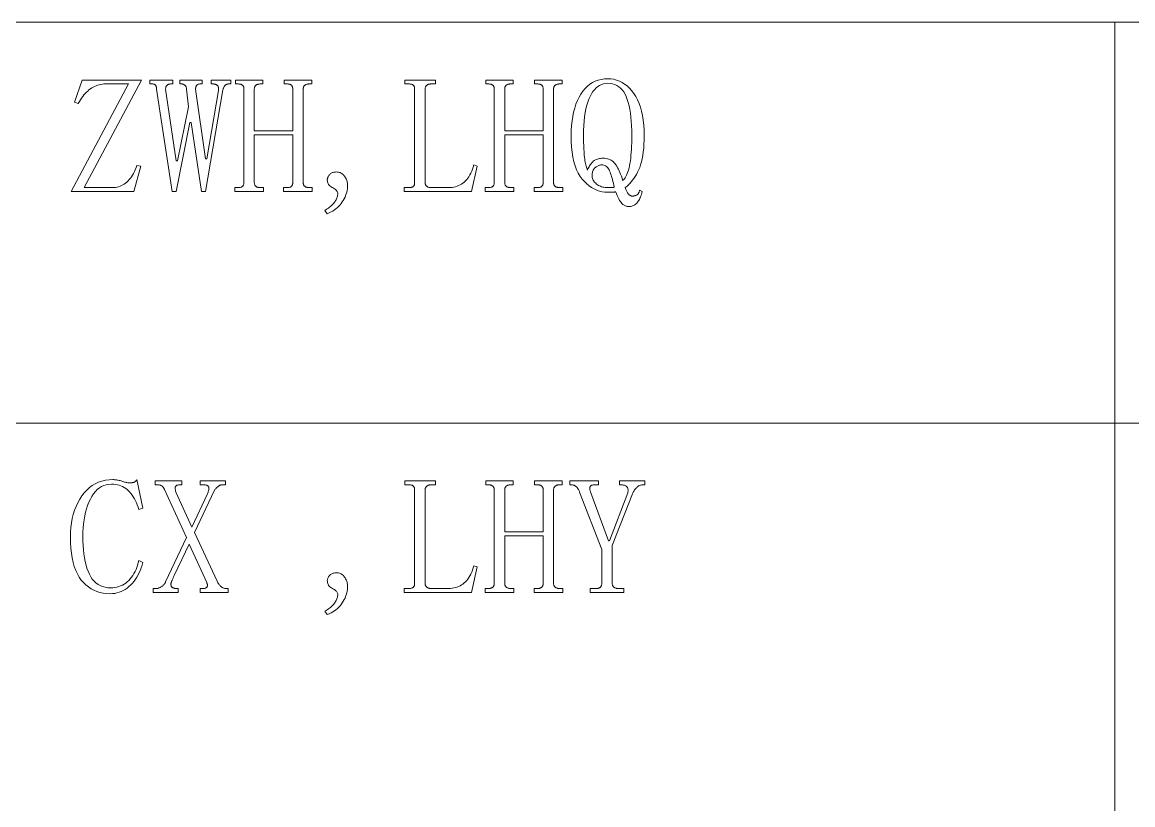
# Model space of a CAD drawing. Extents: x 1 to 297, y 1 to 210.
# Drawn here: x 145.78 to 165.25, y 15.18 to 28.9 of the extents above; entities that cross this region are included whole.
import ezdxf

# ---------------------------------------------------------------- set-up
doc = ezdxf.new("R2010")
doc.units = 0

msp = doc.modelspace()

# ---------------------------------------------------------------- linework, layer by layer
at = {"color": 7, "lineweight": 13}
for p, q in [((1.319, 28.902), (196.771, 28.902)), ((164.935, 28.902), (164.935, 2.481)), ((35.177, 21.874), (196.771, 21.874))]:
    msp.add_line(p, q, dxfattribs=at)
for points in [[(147.359, 26.002), (147.388, 26.003), (147.416, 26.006), (147.444, 26.011), (147.471, 26.018), (147.497, 26.027), (147.522, 26.037), (147.547, 26.05), (147.571, 26.064), (147.594, 26.081), (147.616, 26.099), (147.637, 26.12), (147.658, 26.142), (147.677, 26.166), (147.696, 26.193), (147.714, 26.221), (147.732, 26.251), (147.748, 26.283), (147.764, 26.317), (147.779, 26.353), (147.793, 26.391), (147.861, 26.379), (147.736, 25.934), (146.639, 25.934), (147.644, 27.819), (147.244, 27.819), (147.215, 27.819), (147.186, 27.816), (147.158, 27.812), (147.13, 27.806), (147.103, 27.798), (147.076, 27.789), (147.05, 27.777), (147.025, 27.765), (147, 27.75), (146.976, 27.734), (146.952, 27.716), (146.929, 27.696), (146.906, 27.675), (146.884, 27.651), (146.863, 27.627), (146.842, 27.6), (146.822, 27.572), (146.802, 27.542), (146.783, 27.51), (146.764, 27.477), (146.696, 27.499), (146.833, 27.888), (147.873, 27.888), (146.867, 26.002)], [(149.439, 27.888), (149.439, 27.819), (149.393, 27.819), (149.388, 27.819), (149.384, 27.818), (149.379, 27.817), (149.374, 27.816), (149.369, 27.814), (149.363, 27.811), (149.358, 27.808), (149.353, 27.805), (149.347, 27.801), (149.341, 27.797), (149.336, 27.792), (149.331, 27.786), (149.326, 27.78), (149.321, 27.773), (149.317, 27.765), (149.313, 27.757), (149.31, 27.748), (149.307, 27.738), (149.304, 27.728), (149.301, 27.717), (148.993, 25.934), (148.924, 25.934), (148.741, 27.145), (148.719, 27.145), (148.479, 25.934), (148.41, 25.934), (148.136, 27.728), (148.136, 27.737), (148.135, 27.745), (148.134, 27.753), (148.133, 27.761), (148.131, 27.768), (148.13, 27.775), (148.127, 27.781), (148.125, 27.786), (148.122, 27.792), (148.119, 27.797), (148.115, 27.801), (148.111, 27.805), (148.107, 27.808), (148.102, 27.811), (148.097, 27.814), (148.092, 27.816), (148.086, 27.817), (148.08, 27.818), (148.074, 27.819), (148.067, 27.819), (148.021, 27.819), (148.021, 27.888), (148.421, 27.888), (148.421, 27.819), (148.387, 27.819), (148.378, 27.819), (148.37, 27.818), (148.362, 27.817), (148.354, 27.816), (148.347, 27.814), (148.341, 27.811), (148.334, 27.808), (148.329, 27.805), (148.323, 27.801), (148.319, 27.797), (148.314, 27.792), (148.31, 27.786), (148.307, 27.781), (148.304, 27.775), (148.301, 27.768), (148.299, 27.761), (148.298, 27.753), (148.297, 27.745), (148.296, 27.737), (148.296, 27.728), (148.479, 26.471), (148.501, 26.471), (148.696, 27.419), (148.661, 27.728), (148.661, 27.737), (148.66, 27.745), (148.659, 27.753), (148.657, 27.761), (148.654, 27.768), (148.651, 27.775), (148.647, 27.781), (148.643, 27.786), (148.638, 27.792), (148.633, 27.797), (148.627, 27.801), (148.622, 27.805), (148.616, 27.808), (148.611, 27.811), (148.606, 27.814), (148.601, 27.816), (148.596, 27.817), (148.591, 27.818), (148.586, 27.819), (148.581, 27.819), (148.547, 27.819), (148.547, 27.888), (148.936, 27.888), (148.936, 27.819), (148.901, 27.819), (148.893, 27.819), (148.884, 27.818), (148.877, 27.817), (148.869, 27.816), (148.863, 27.814), (148.857, 27.811), (148.851, 27.808), (148.847, 27.805), (148.842, 27.801), (148.839, 27.797), (148.835, 27.792), (148.832, 27.786), (148.83, 27.781), (148.828, 27.775), (148.826, 27.768), (148.824, 27.761), (148.823, 27.753), (148.822, 27.745), (148.822, 27.737), (148.821, 27.728), (148.993, 26.505), (149.016, 26.505), (149.221, 27.705), (149.223, 27.716), (149.224, 27.727), (149.225, 27.737), (149.224, 27.746), (149.223, 27.755), (149.221, 27.763), (149.218, 27.771), (149.214, 27.778), (149.21, 27.785), (149.204, 27.791), (149.198, 27.796), (149.192, 27.801), (149.186, 27.805), (149.179, 27.809), (149.171, 27.812), (149.164, 27.815), (149.156, 27.817), (149.148, 27.818), (149.139, 27.819), (149.13, 27.819), (149.096, 27.819), (149.096, 27.888)], [(150.707, 26.094), (150.707, 26.085), (150.708, 26.076), (150.71, 26.068), (150.712, 26.061), (150.714, 26.054), (150.717, 26.047), (150.721, 26.041), (150.725, 26.035), (150.73, 26.03), (150.736, 26.025), (150.742, 26.021), (150.748, 26.017), (150.754, 26.013), (150.761, 26.01), (150.769, 26.008), (150.776, 26.006), (150.784, 26.004), (150.792, 26.003), (150.801, 26.002), (150.81, 26.002), (150.867, 26.002), (150.867, 25.934), (150.364, 25.934), (150.364, 26.002), (150.421, 26.002), (150.433, 26.002), (150.443, 26.003), (150.453, 26.004), (150.462, 26.006), (150.47, 26.008), (150.478, 26.01), (150.485, 26.013), (150.491, 26.017), (150.497, 26.021), (150.501, 26.025), (150.506, 26.03), (150.51, 26.035), (150.513, 26.041), (150.516, 26.047), (150.519, 26.054), (150.521, 26.061), (150.522, 26.068), (150.523, 26.076), (150.524, 26.085), (150.524, 26.094), (150.524, 26.928), (149.85, 26.928), (149.85, 26.094), (149.85, 26.085), (149.851, 26.076), (149.853, 26.068), (149.855, 26.061), (149.857, 26.054), (149.86, 26.047), (149.864, 26.041), (149.868, 26.035), (149.873, 26.03), (149.879, 26.025), (149.884, 26.021), (149.891, 26.017), (149.897, 26.013), (149.904, 26.01), (149.911, 26.008), (149.919, 26.006), (149.927, 26.004), (149.935, 26.003), (149.944, 26.002), (149.953, 26.002), (150.01, 26.002), (150.01, 25.934), (149.507, 25.934), (149.507, 26.002), (149.564, 26.002), (149.575, 26.002), (149.586, 26.003), (149.596, 26.004), (149.605, 26.006), (149.613, 26.008), (149.621, 26.01), (149.628, 26.013), (149.634, 26.017), (149.639, 26.021), (149.644, 26.025), (149.649, 26.03), (149.653, 26.035), (149.656, 26.041), (149.659, 26.047), (149.661, 26.054), (149.664, 26.061), (149.665, 26.068), (149.666, 26.076), (149.667, 26.085), (149.667, 26.094), (149.667, 27.728), (149.667, 27.737), (149.666, 27.745), (149.665, 27.753), (149.664, 27.761), (149.661, 27.768), (149.659, 27.775), (149.656, 27.781), (149.653, 27.786), (149.649, 27.792), (149.644, 27.797), (149.639, 27.801), (149.634, 27.805), (149.628, 27.808), (149.621, 27.811), (149.613, 27.814), (149.605, 27.816), (149.596, 27.817), (149.586, 27.818), (149.575, 27.819), (149.564, 27.819), (149.519, 27.819), (149.519, 27.888), (149.999, 27.888), (149.999, 27.819), (149.953, 27.819), (149.944, 27.819), (149.935, 27.818), (149.927, 27.817), (149.919, 27.816), (149.911, 27.814), (149.904, 27.811), (149.897, 27.808), (149.891, 27.805), (149.884, 27.801), (149.879, 27.797), (149.873, 27.792), (149.868, 27.786), (149.864, 27.781), (149.86, 27.775), (149.857, 27.768), (149.855, 27.761), (149.853, 27.753), (149.851, 27.745), (149.85, 27.737), (149.85, 27.728), (149.85, 26.997), (150.524, 26.997), (150.524, 27.728), (150.524, 27.737), (150.523, 27.745), (150.522, 27.753), (150.521, 27.761), (150.519, 27.768), (150.516, 27.775), (150.513, 27.781), (150.51, 27.786), (150.506, 27.792), (150.501, 27.797), (150.497, 27.801), (150.491, 27.805), (150.485, 27.808), (150.478, 27.811), (150.47, 27.814), (150.462, 27.816), (150.453, 27.817), (150.443, 27.818), (150.433, 27.819), (150.421, 27.819), (150.376, 27.819), (150.376, 27.888), (150.856, 27.888), (150.856, 27.819), (150.81, 27.819), (150.801, 27.819), (150.792, 27.818), (150.784, 27.817), (150.776, 27.816), (150.769, 27.814), (150.761, 27.811), (150.754, 27.808), (150.748, 27.805), (150.742, 27.801), (150.736, 27.797), (150.73, 27.792), (150.725, 27.786), (150.721, 27.781), (150.717, 27.775), (150.714, 27.768), (150.712, 27.761), (150.71, 27.753), (150.708, 27.745), (150.707, 27.737), (150.707, 27.728)], [(152.844, 26.094), (152.845, 26.085), (152.845, 26.076), (152.847, 26.068), (152.849, 26.061), (152.851, 26.054), (152.855, 26.047), (152.858, 26.041), (152.863, 26.035), (152.867, 26.03), (152.873, 26.025), (152.879, 26.021), (152.885, 26.017), (152.892, 26.013), (152.898, 26.01), (152.906, 26.008), (152.913, 26.006), (152.921, 26.004), (152.93, 26.003), (152.938, 26.002), (152.947, 26.002), (153.256, 26.002), (153.287, 26.003), (153.318, 26.006), (153.348, 26.011), (153.376, 26.018), (153.404, 26.027), (153.431, 26.037), (153.457, 26.05), (153.482, 26.064), (153.507, 26.081), (153.53, 26.099), (153.552, 26.12), (153.573, 26.143), (153.593, 26.167), (153.612, 26.194), (153.63, 26.224), (153.647, 26.255), (153.662, 26.289), (153.676, 26.324), (153.689, 26.362), (153.701, 26.402), (153.759, 26.379), (153.656, 25.934), (152.479, 25.934), (152.479, 26.002), (152.559, 26.002), (152.57, 26.002), (152.58, 26.003), (152.59, 26.004), (152.599, 26.006), (152.607, 26.008), (152.615, 26.01), (152.622, 26.013), (152.628, 26.017), (152.634, 26.021), (152.639, 26.025), (152.643, 26.03), (152.647, 26.035), (152.65, 26.041), (152.653, 26.047), (152.656, 26.054), (152.658, 26.061), (152.659, 26.068), (152.661, 26.076), (152.661, 26.085), (152.661, 26.094), (152.661, 27.728), (152.661, 27.737), (152.661, 27.745), (152.659, 27.753), (152.658, 27.761), (152.656, 27.768), (152.653, 27.775), (152.65, 27.781), (152.647, 27.786), (152.643, 27.792), (152.639, 27.797), (152.634, 27.801), (152.628, 27.805), (152.622, 27.808), (152.615, 27.811), (152.607, 27.814), (152.599, 27.816), (152.59, 27.817), (152.58, 27.818), (152.57, 27.819), (152.559, 27.819), (152.49, 27.819), (152.49, 27.888), (153.027, 27.888), (153.027, 27.819), (152.947, 27.819), (152.938, 27.819), (152.93, 27.818), (152.921, 27.817), (152.913, 27.816), (152.906, 27.814), (152.898, 27.811), (152.892, 27.808), (152.885, 27.805), (152.879, 27.801), (152.873, 27.797), (152.867, 27.792), (152.863, 27.786), (152.858, 27.781), (152.855, 27.775), (152.851, 27.768), (152.849, 27.761), (152.847, 27.753), (152.845, 27.745), (152.845, 27.737), (152.844, 27.728)], [(155.096, 26.094), (155.096, 26.085), (155.097, 26.076), (155.098, 26.068), (155.1, 26.061), (155.103, 26.054), (155.106, 26.047), (155.11, 26.041), (155.114, 26.035), (155.119, 26.03), (155.124, 26.025), (155.13, 26.021), (155.136, 26.017), (155.143, 26.013), (155.15, 26.01), (155.157, 26.008), (155.165, 26.006), (155.173, 26.004), (155.181, 26.003), (155.19, 26.002), (155.199, 26.002), (155.256, 26.002), (155.256, 25.934), (154.753, 25.934), (154.753, 26.002), (154.81, 26.002), (154.821, 26.002), (154.832, 26.003), (154.841, 26.004), (154.85, 26.006), (154.859, 26.008), (154.866, 26.01), (154.873, 26.013), (154.88, 26.017), (154.885, 26.021), (154.89, 26.025), (154.894, 26.03), (154.898, 26.035), (154.902, 26.041), (154.905, 26.047), (154.907, 26.054), (154.909, 26.061), (154.911, 26.068), (154.912, 26.076), (154.913, 26.085), (154.913, 26.094), (154.913, 26.928), (154.239, 26.928), (154.239, 26.094), (154.239, 26.085), (154.24, 26.076), (154.241, 26.068), (154.243, 26.061), (154.246, 26.054), (154.249, 26.047), (154.253, 26.041), (154.257, 26.035), (154.262, 26.03), (154.267, 26.025), (154.273, 26.021), (154.279, 26.017), (154.286, 26.013), (154.293, 26.01), (154.3, 26.008), (154.308, 26.006), (154.316, 26.004), (154.324, 26.003), (154.332, 26.002), (154.341, 26.002), (154.399, 26.002), (154.399, 25.934), (153.896, 25.934), (153.896, 26.002), (153.953, 26.002), (153.964, 26.002), (153.974, 26.003), (153.984, 26.004), (153.993, 26.006), (154.001, 26.008), (154.009, 26.01), (154.016, 26.013), (154.022, 26.017), (154.028, 26.021), (154.033, 26.025), (154.037, 26.03), (154.041, 26.035), (154.045, 26.041), (154.048, 26.047), (154.05, 26.054), (154.052, 26.061), (154.054, 26.068), (154.055, 26.076), (154.056, 26.085), (154.056, 26.094), (154.056, 27.728), (154.056, 27.737), (154.055, 27.745), (154.054, 27.753), (154.052, 27.761), (154.05, 27.768), (154.048, 27.775), (154.045, 27.781), (154.041, 27.786), (154.037, 27.792), (154.033, 27.797), (154.028, 27.801), (154.022, 27.805), (154.016, 27.808), (154.009, 27.811), (154.001, 27.814), (153.993, 27.816), (153.984, 27.817), (153.974, 27.818), (153.964, 27.819), (153.953, 27.819), (153.907, 27.819), (153.907, 27.888), (154.387, 27.888), (154.387, 27.819), (154.341, 27.819), (154.332, 27.819), (154.324, 27.818), (154.316, 27.817), (154.308, 27.816), (154.3, 27.814), (154.293, 27.811), (154.286, 27.808), (154.279, 27.805), (154.273, 27.801), (154.267, 27.797), (154.262, 27.792), (154.257, 27.786), (154.253, 27.781), (154.249, 27.775), (154.246, 27.768), (154.243, 27.761), (154.241, 27.753), (154.24, 27.745), (154.239, 27.737), (154.239, 27.728), (154.239, 26.997), (154.913, 26.997), (154.913, 27.728), (154.913, 27.737), (154.912, 27.745), (154.911, 27.753), (154.909, 27.761), (154.907, 27.768), (154.905, 27.775), (154.902, 27.781), (154.898, 27.786), (154.894, 27.792), (154.89, 27.797), (154.885, 27.801), (154.88, 27.805), (154.873, 27.808), (154.866, 27.811), (154.859, 27.814), (154.85, 27.816), (154.841, 27.817), (154.832, 27.818), (154.821, 27.819), (154.81, 27.819), (154.764, 27.819), (154.764, 27.888), (155.244, 27.888), (155.244, 27.819), (155.199, 27.819), (155.19, 27.819), (155.181, 27.818), (155.173, 27.817), (155.165, 27.816), (155.157, 27.814), (155.15, 27.811), (155.143, 27.808), (155.136, 27.805), (155.13, 27.801), (155.124, 27.797), (155.119, 27.792), (155.114, 27.786), (155.11, 27.781), (155.106, 27.775), (155.103, 27.768), (155.1, 27.761), (155.098, 27.753), (155.097, 27.745), (155.096, 27.737), (155.096, 27.728)], [(156.044, 25.922), (155.995, 25.925), (155.946, 25.931), (155.899, 25.943), (155.852, 25.959), (155.807, 25.979), (155.763, 26.005), (155.72, 26.034), (155.679, 26.069), (155.638, 26.107), (155.599, 26.151), (155.562, 26.2), (155.529, 26.255), (155.5, 26.316), (155.474, 26.383), (155.453, 26.457), (155.435, 26.536), (155.422, 26.622), (155.412, 26.714), (155.406, 26.812), (155.404, 26.917), (155.406, 27.006), (155.411, 27.092), (155.42, 27.174), (155.432, 27.252), (155.447, 27.327), (155.466, 27.397), (155.488, 27.464), (155.514, 27.527), (155.543, 27.587), (155.576, 27.642), (155.611, 27.693), (155.649, 27.739), (155.69, 27.779), (155.733, 27.814), (155.779, 27.844), (155.827, 27.868), (155.877, 27.887), (155.93, 27.9), (155.986, 27.908), (156.044, 27.911), (156.098, 27.908), (156.15, 27.901), (156.201, 27.888), (156.249, 27.87), (156.296, 27.847), (156.341, 27.818), (156.384, 27.785), (156.425, 27.746), (156.464, 27.703), (156.501, 27.654), (156.536, 27.6), (156.567, 27.542), (156.595, 27.479), (156.618, 27.412), (156.639, 27.341), (156.655, 27.265), (156.668, 27.184), (156.677, 27.1), (156.682, 27.01), (156.684, 26.917), (156.683, 26.838), (156.68, 26.764), (156.676, 26.694), (156.669, 26.628), (156.66, 26.565), (156.649, 26.506), (156.637, 26.452), (156.622, 26.401), (156.606, 26.354), (156.587, 26.311), (156.567, 26.271), (156.547, 26.233), (156.525, 26.197), (156.503, 26.163), (156.48, 26.131), (156.456, 26.101), (156.432, 26.073), (156.406, 26.047), (156.38, 26.024), (156.353, 26.002), (156.358, 25.987), (156.362, 25.972), (156.368, 25.958), (156.373, 25.946), (156.379, 25.934), (156.384, 25.923), (156.39, 25.913), (156.397, 25.903), (156.403, 25.895), (156.41, 25.888), (156.417, 25.881), (156.424, 25.876), (156.431, 25.87), (156.437, 25.866), (156.444, 25.862), (156.451, 25.859), (156.458, 25.857), (156.465, 25.855), (156.472, 25.854), (156.479, 25.854), (156.488, 25.854), (156.496, 25.855), (156.505, 25.856), (156.513, 25.857), (156.521, 25.859), (156.529, 25.862), (156.537, 25.865), (156.544, 25.868), (156.552, 25.872), (156.559, 25.877), (156.565, 25.881), (156.571, 25.887), (156.577, 25.893), (156.582, 25.9), (156.587, 25.908), (156.592, 25.916), (156.595, 25.925), (156.599, 25.935), (156.602, 25.945), (156.604, 25.957), (156.65, 25.934), (156.643, 25.907), (156.635, 25.882), (156.627, 25.858), (156.619, 25.836), (156.61, 25.815), (156.601, 25.796), (156.591, 25.778), (156.581, 25.762), (156.57, 25.747), (156.559, 25.734), (156.547, 25.722), (156.535, 25.711), (156.522, 25.702), (156.509, 25.693), (156.496, 25.687), (156.482, 25.681), (156.467, 25.676), (156.453, 25.673), (156.437, 25.671), (156.421, 25.671), (156.41, 25.671), (156.399, 25.672), (156.388, 25.674), (156.377, 25.676), (156.366, 25.679), (156.355, 25.683), (156.344, 25.688), (156.334, 25.693), (156.323, 25.699), (156.313, 25.705), (156.302, 25.714), (156.291, 25.725), (156.279, 25.74), (156.267, 25.758), (156.254, 25.779), (156.241, 25.804), (156.227, 25.831), (156.212, 25.862), (156.197, 25.896), (156.181, 25.934), (156.179, 25.931), (156.176, 25.93), (156.173, 25.928), (156.169, 25.926), (156.164, 25.925), (156.16, 25.924), (156.154, 25.923), (156.149, 25.923), (156.142, 25.922), (156.136, 25.922), (156.129, 25.922), (156.121, 25.922), (156.113, 25.922), (156.105, 25.922), (156.096, 25.922), (156.086, 25.922), (156.077, 25.922), (156.066, 25.922), (156.056, 25.922)], [(155.964, 26.517), (155.991, 26.516), (156.017, 26.513), (156.041, 26.508), (156.064, 26.501), (156.086, 26.492), (156.106, 26.482), (156.126, 26.469), (156.144, 26.454), (156.16, 26.438), (156.176, 26.419), (156.19, 26.399), (156.205, 26.377), (156.219, 26.352), (156.232, 26.326), (156.246, 26.298), (156.259, 26.268), (156.271, 26.236), (156.284, 26.202), (156.296, 26.166), (156.307, 26.128), (156.323, 26.141), (156.338, 26.157), (156.352, 26.175), (156.365, 26.197), (156.377, 26.221), (156.389, 26.248), (156.4, 26.278), (156.41, 26.311), (156.419, 26.347), (156.427, 26.385), (156.435, 26.426), (156.442, 26.47), (156.448, 26.517), (156.453, 26.566), (156.457, 26.618), (156.461, 26.672), (156.464, 26.729), (156.466, 26.789), (156.467, 26.852), (156.467, 26.917), (156.466, 27.004), (156.463, 27.086), (156.458, 27.165), (156.452, 27.239), (156.443, 27.309), (156.432, 27.375), (156.42, 27.437), (156.405, 27.494), (156.388, 27.548), (156.37, 27.597), (156.349, 27.641), (156.326, 27.681), (156.3, 27.716), (156.271, 27.746), (156.24, 27.772), (156.206, 27.793), (156.17, 27.81), (156.13, 27.821), (156.089, 27.828), (156.044, 27.831), (156.006, 27.829), (155.97, 27.822), (155.935, 27.81), (155.902, 27.794), (155.87, 27.774), (155.84, 27.749), (155.812, 27.719), (155.785, 27.685), (155.759, 27.646), (155.736, 27.602), (155.714, 27.554), (155.695, 27.502), (155.677, 27.445), (155.663, 27.383), (155.65, 27.317), (155.64, 27.246), (155.632, 27.17), (155.626, 27.09), (155.623, 27.006), (155.621, 26.917), (155.622, 26.872), (155.622, 26.828), (155.623, 26.786), (155.624, 26.746), (155.626, 26.707), (155.628, 26.669), (155.63, 26.633), (155.632, 26.598), (155.635, 26.565), (155.639, 26.534), (155.642, 26.504), (155.646, 26.475), (155.65, 26.449), (155.655, 26.424), (155.66, 26.401), (155.665, 26.379), (155.671, 26.36), (155.677, 26.342), (155.683, 26.325), (155.69, 26.311), (155.699, 26.331), (155.709, 26.35), (155.718, 26.368), (155.728, 26.385), (155.739, 26.401), (155.749, 26.416), (155.76, 26.43), (155.77, 26.442), (155.782, 26.454), (155.793, 26.465), (155.805, 26.475), (155.818, 26.484), (155.832, 26.491), (155.848, 26.498), (155.864, 26.504), (155.882, 26.508), (155.901, 26.512), (155.921, 26.514), (155.942, 26.516)], [(156.159, 26.014), (156.152, 26.047), (156.144, 26.08), (156.137, 26.111), (156.129, 26.141), (156.121, 26.169), (156.113, 26.197), (156.105, 26.223), (156.096, 26.248), (156.088, 26.271), (156.079, 26.294), (156.069, 26.314), (156.058, 26.333), (156.047, 26.349), (156.035, 26.363), (156.021, 26.375), (156.007, 26.385), (155.992, 26.392), (155.976, 26.398), (155.959, 26.401), (155.941, 26.402), (155.932, 26.402), (155.922, 26.4), (155.912, 26.398), (155.902, 26.395), (155.891, 26.391), (155.88, 26.386), (155.869, 26.38), (155.857, 26.373), (155.845, 26.365), (155.833, 26.357), (155.821, 26.347), (155.81, 26.336), (155.801, 26.324), (155.793, 26.311), (155.786, 26.297), (155.78, 26.281), (155.776, 26.265), (155.773, 26.247), (155.771, 26.228), (155.77, 26.208), (155.771, 26.192), (155.773, 26.177), (155.777, 26.161), (155.783, 26.147), (155.79, 26.132), (155.799, 26.118), (155.809, 26.104), (155.821, 26.091), (155.835, 26.078), (155.85, 26.065), (155.866, 26.053), (155.883, 26.042), (155.901, 26.033), (155.92, 26.025), (155.939, 26.018), (155.958, 26.012), (155.979, 26.008), (156, 26.005), (156.022, 26.003), (156.044, 26.002), (156.053, 26.002), (156.062, 26.002), (156.07, 26.002), (156.078, 26.002), (156.086, 26.002), (156.093, 26.002), (156.1, 26.002), (156.106, 26.002), (156.113, 26.002), (156.119, 26.002), (156.124, 26.002), (156.129, 26.003), (156.134, 26.003), (156.139, 26.004), (156.143, 26.005), (156.147, 26.006), (156.15, 26.008), (156.153, 26.01), (156.156, 26.011)], [(151.13, 26.139), (151.13, 26.149), (151.132, 26.158), (151.134, 26.167), (151.136, 26.176), (151.14, 26.185), (151.144, 26.194), (151.15, 26.203), (151.156, 26.213), (151.162, 26.222), (151.17, 26.231), (151.178, 26.239), (151.188, 26.247), (151.198, 26.254), (151.208, 26.26), (151.22, 26.265), (151.232, 26.269), (151.246, 26.272), (151.26, 26.275), (151.274, 26.276), (151.29, 26.277), (151.308, 26.276), (151.325, 26.274), (151.341, 26.27), (151.357, 26.265), (151.371, 26.258), (151.385, 26.25), (151.398, 26.24), (151.411, 26.229), (151.422, 26.216), (151.433, 26.202), (151.443, 26.187), (151.451, 26.172), (151.459, 26.157), (151.466, 26.142), (151.471, 26.127), (151.476, 26.111), (151.48, 26.095), (151.482, 26.08), (151.484, 26.064), (151.484, 26.048), (151.483, 26.016), (151.481, 25.985), (151.476, 25.954), (151.47, 25.924), (151.461, 25.894), (151.451, 25.864), (151.44, 25.835), (151.426, 25.807), (151.41, 25.778), (151.393, 25.751), (151.374, 25.724), (151.353, 25.699), (151.331, 25.675), (151.307, 25.652), (151.281, 25.631), (151.254, 25.611), (151.226, 25.592), (151.195, 25.575), (151.164, 25.559), (151.13, 25.545), (151.084, 25.602), (151.107, 25.616), (151.128, 25.63), (151.148, 25.644), (151.167, 25.658), (151.184, 25.672), (151.201, 25.687), (151.216, 25.701), (151.231, 25.716), (151.244, 25.73), (151.256, 25.745), (151.267, 25.76), (151.276, 25.775), (151.285, 25.79), (151.292, 25.805), (151.299, 25.821), (151.304, 25.836), (151.308, 25.852), (151.311, 25.868), (151.312, 25.883), (151.313, 25.899), (151.312, 25.911), (151.309, 25.922), (151.305, 25.933), (151.298, 25.943), (151.29, 25.954), (151.28, 25.964), (151.268, 25.974), (151.254, 25.983), (151.239, 25.993), (151.221, 26.002), (151.204, 26.012), (151.189, 26.022), (151.175, 26.034), (151.163, 26.046), (151.153, 26.059), (151.145, 26.074), (151.138, 26.089), (151.134, 26.105), (151.131, 26.122)], [(147.324, 18.883), (147.262, 18.885), (147.202, 18.893), (147.144, 18.905), (147.089, 18.921), (147.037, 18.943), (146.988, 18.969), (146.941, 19.001), (146.896, 19.037), (146.855, 19.077), (146.816, 19.123), (146.78, 19.174), (146.748, 19.23), (146.72, 19.292), (146.695, 19.359), (146.674, 19.432), (146.657, 19.51), (146.644, 19.593), (146.635, 19.682), (146.629, 19.777), (146.627, 19.877), (146.629, 19.963), (146.635, 20.045), (146.645, 20.124), (146.659, 20.201), (146.677, 20.274), (146.699, 20.345), (146.725, 20.412), (146.755, 20.477), (146.789, 20.539), (146.827, 20.597), (146.869, 20.652), (146.913, 20.7), (146.96, 20.743), (147.01, 20.78), (147.063, 20.812), (147.119, 20.837), (147.177, 20.857), (147.239, 20.872), (147.303, 20.88), (147.37, 20.883), (147.386, 20.883), (147.402, 20.882), (147.418, 20.88), (147.434, 20.878), (147.45, 20.876), (147.466, 20.873), (147.482, 20.869), (147.498, 20.865), (147.514, 20.86), (147.53, 20.854), (147.546, 20.849), (147.561, 20.844), (147.576, 20.84), (147.59, 20.836), (147.604, 20.833), (147.618, 20.83), (147.631, 20.828), (147.643, 20.827), (147.656, 20.826), (147.667, 20.826), (147.676, 20.826), (147.685, 20.826), (147.693, 20.827), (147.701, 20.828), (147.709, 20.829), (147.716, 20.83), (147.723, 20.831), (147.729, 20.833), (147.736, 20.835), (147.741, 20.837), (147.747, 20.84), (147.753, 20.843), (147.758, 20.846), (147.763, 20.85), (147.769, 20.854), (147.774, 20.859), (147.779, 20.864), (147.784, 20.87), (147.788, 20.876), (147.793, 20.883), (147.896, 20.38), (147.827, 20.357), (147.813, 20.4), (147.798, 20.44), (147.782, 20.478), (147.765, 20.514), (147.747, 20.549), (147.728, 20.581), (147.709, 20.611), (147.688, 20.639), (147.667, 20.665), (147.644, 20.689), (147.621, 20.71), (147.596, 20.73), (147.57, 20.747), (147.542, 20.762), (147.513, 20.774), (147.482, 20.785), (147.451, 20.793), (147.418, 20.798), (147.383, 20.802), (147.347, 20.803), (147.3, 20.8), (147.256, 20.792), (147.213, 20.779), (147.173, 20.761), (147.134, 20.737), (147.098, 20.708), (147.064, 20.674), (147.033, 20.635), (147.003, 20.59), (146.976, 20.54), (146.951, 20.486), (146.928, 20.43), (146.909, 20.371), (146.892, 20.31), (146.877, 20.246), (146.865, 20.179), (146.856, 20.11), (146.85, 20.039), (146.846, 19.965), (146.844, 19.889), (146.845, 19.806), (146.849, 19.727), (146.855, 19.651), (146.863, 19.58), (146.873, 19.512), (146.885, 19.447), (146.9, 19.386), (146.917, 19.329), (146.937, 19.276), (146.959, 19.226), (146.983, 19.18), (147.01, 19.139), (147.041, 19.103), (147.074, 19.072), (147.11, 19.046), (147.149, 19.024), (147.191, 19.007), (147.237, 18.995), (147.285, 18.988), (147.336, 18.986), (147.372, 18.987), (147.407, 18.991), (147.441, 18.998), (147.474, 19.007), (147.506, 19.019), (147.537, 19.033), (147.567, 19.05), (147.595, 19.07), (147.623, 19.092), (147.65, 19.117), (147.675, 19.144), (147.699, 19.173), (147.721, 19.204), (147.741, 19.236), (147.76, 19.27), (147.777, 19.306), (147.792, 19.343), (147.805, 19.382), (147.817, 19.423), (147.827, 19.466), (147.896, 19.432), (147.883, 19.384), (147.869, 19.339), (147.853, 19.295), (147.834, 19.253), (147.814, 19.213), (147.792, 19.174), (147.768, 19.138), (147.742, 19.102), (147.714, 19.069), (147.684, 19.037), (147.653, 19.008), (147.621, 18.982), (147.587, 18.959), (147.553, 18.938), (147.517, 18.922), (147.481, 18.908), (147.443, 18.897), (147.405, 18.889), (147.365, 18.884)], [(148.799, 19.957), (149.199, 19.1), (149.206, 19.087), (149.213, 19.074), (149.22, 19.063), (149.227, 19.052), (149.234, 19.042), (149.242, 19.032), (149.249, 19.024), (149.257, 19.016), (149.265, 19.009), (149.273, 19.003), (149.281, 18.998), (149.289, 18.993), (149.297, 18.988), (149.306, 18.985), (149.314, 18.982), (149.323, 18.979), (149.332, 18.977), (149.341, 18.976), (149.35, 18.975), (149.359, 18.974), (149.393, 18.974), (149.393, 18.906), (148.901, 18.906), (148.901, 18.974), (148.947, 18.974), (148.958, 18.975), (148.968, 18.976), (148.978, 18.977), (148.986, 18.979), (148.994, 18.982), (149.001, 18.985), (149.008, 18.988), (149.013, 18.993), (149.018, 18.998), (149.021, 19.003), (149.024, 19.009), (149.027, 19.015), (149.028, 19.022), (149.029, 19.029), (149.029, 19.036), (149.028, 19.043), (149.026, 19.051), (149.023, 19.06), (149.02, 19.068), (149.016, 19.077), (148.707, 19.752), (148.444, 19.203), (148.44, 19.192), (148.435, 19.181), (148.431, 19.17), (148.427, 19.16), (148.423, 19.15), (148.419, 19.141), (148.415, 19.131), (148.411, 19.122), (148.408, 19.114), (148.404, 19.106), (148.401, 19.098), (148.398, 19.091), (148.396, 19.084), (148.393, 19.078), (148.391, 19.073), (148.39, 19.068), (148.389, 19.064), (148.388, 19.06), (148.387, 19.057), (148.387, 19.054), (148.387, 19.046), (148.388, 19.037), (148.39, 19.03), (148.392, 19.022), (148.394, 19.016), (148.397, 19.01), (148.401, 19.004), (148.405, 19), (148.41, 18.995), (148.416, 18.992), (148.422, 18.988), (148.428, 18.985), (148.434, 18.983), (148.441, 18.981), (148.449, 18.979), (148.456, 18.977), (148.464, 18.976), (148.472, 18.975), (148.481, 18.975), (148.49, 18.974), (148.513, 18.974), (148.513, 18.906), (148.079, 18.906), (148.079, 18.974), (148.124, 18.974), (148.136, 18.975), (148.147, 18.976), (148.158, 18.977), (148.168, 18.98), (148.179, 18.983), (148.189, 18.987), (148.199, 18.991), (148.208, 18.996), (148.218, 19.002), (148.227, 19.009), (148.236, 19.016), (148.245, 19.023), (148.253, 19.03), (148.26, 19.038), (148.267, 19.046), (148.274, 19.054), (148.28, 19.062), (148.286, 19.071), (148.291, 19.08), (148.296, 19.089), (148.661, 19.866), (148.273, 20.712), (148.27, 20.718), (148.268, 20.725), (148.264, 20.731), (148.261, 20.737), (148.257, 20.743), (148.253, 20.749), (148.248, 20.754), (148.244, 20.759), (148.238, 20.764), (148.233, 20.769), (148.227, 20.773), (148.221, 20.777), (148.214, 20.78), (148.207, 20.783), (148.2, 20.786), (148.192, 20.788), (148.184, 20.789), (148.176, 20.791), (148.168, 20.791), (148.159, 20.792), (148.113, 20.792), (148.113, 20.86), (148.581, 20.86), (148.581, 20.792), (148.547, 20.792), (148.534, 20.791), (148.522, 20.79), (148.511, 20.788), (148.501, 20.786), (148.493, 20.783), (148.485, 20.779), (148.479, 20.775), (148.474, 20.77), (148.47, 20.764), (148.467, 20.757), (148.465, 20.75), (148.464, 20.742), (148.463, 20.734), (148.464, 20.724), (148.464, 20.714), (148.466, 20.704), (148.468, 20.692), (148.471, 20.68), (148.474, 20.668), (148.479, 20.654), (148.753, 20.049), (149.027, 20.632), (149.034, 20.647), (149.039, 20.662), (149.044, 20.676), (149.047, 20.689), (149.05, 20.702), (149.052, 20.713), (149.053, 20.724), (149.053, 20.734), (149.052, 20.743), (149.05, 20.752), (149.047, 20.759), (149.043, 20.766), (149.038, 20.772), (149.032, 20.777), (149.024, 20.782), (149.016, 20.785), (149.006, 20.788), (148.995, 20.79), (148.983, 20.791), (148.97, 20.792), (148.901, 20.792), (148.901, 20.86), (149.347, 20.86), (149.347, 20.792), (149.279, 20.792), (149.274, 20.791), (149.269, 20.791), (149.264, 20.789), (149.258, 20.788), (149.253, 20.786), (149.247, 20.783), (149.241, 20.78), (149.235, 20.777), (149.228, 20.773), (149.221, 20.769), (149.215, 20.764), (149.208, 20.759), (149.201, 20.753), (149.194, 20.747), (149.187, 20.74), (149.18, 20.733), (149.173, 20.725), (149.167, 20.717), (149.16, 20.709), (149.153, 20.7)], [(152.844, 19.066), (152.845, 19.057), (152.845, 19.048), (152.847, 19.04), (152.849, 19.033), (152.851, 19.026), (152.855, 19.019), (152.858, 19.013), (152.863, 19.007), (152.867, 19.002), (152.873, 18.997), (152.879, 18.993), (152.885, 18.989), (152.892, 18.986), (152.898, 18.983), (152.906, 18.98), (152.913, 18.978), (152.921, 18.976), (152.93, 18.975), (152.938, 18.975), (152.947, 18.974), (153.256, 18.974), (153.287, 18.975), (153.318, 18.978), (153.348, 18.983), (153.376, 18.99), (153.404, 18.999), (153.431, 19.009), (153.457, 19.022), (153.482, 19.037), (153.507, 19.053), (153.53, 19.072), (153.552, 19.092), (153.573, 19.115), (153.593, 19.14), (153.612, 19.167), (153.63, 19.196), (153.647, 19.227), (153.662, 19.261), (153.676, 19.296), (153.689, 19.334), (153.701, 19.374), (153.759, 19.352), (153.656, 18.906), (152.479, 18.906), (152.479, 18.974), (152.559, 18.974), (152.57, 18.975), (152.58, 18.975), (152.59, 18.976), (152.599, 18.978), (152.607, 18.98), (152.615, 18.983), (152.622, 18.986), (152.628, 18.989), (152.634, 18.993), (152.639, 18.997), (152.643, 19.002), (152.647, 19.007), (152.65, 19.013), (152.653, 19.019), (152.656, 19.026), (152.658, 19.033), (152.659, 19.04), (152.661, 19.048), (152.661, 19.057), (152.661, 19.066), (152.661, 20.7), (152.661, 20.709), (152.661, 20.717), (152.659, 20.725), (152.658, 20.733), (152.656, 20.74), (152.653, 20.747), (152.65, 20.753), (152.647, 20.759), (152.643, 20.764), (152.639, 20.769), (152.634, 20.773), (152.628, 20.777), (152.622, 20.78), (152.615, 20.783), (152.607, 20.786), (152.599, 20.788), (152.59, 20.789), (152.58, 20.791), (152.57, 20.791), (152.559, 20.792), (152.49, 20.792), (152.49, 20.86), (153.027, 20.86), (153.027, 20.792), (152.947, 20.792), (152.938, 20.791), (152.93, 20.791), (152.921, 20.789), (152.913, 20.788), (152.906, 20.786), (152.898, 20.783), (152.892, 20.78), (152.885, 20.777), (152.879, 20.773), (152.873, 20.769), (152.867, 20.764), (152.863, 20.759), (152.858, 20.753), (152.855, 20.747), (152.851, 20.74), (152.849, 20.733), (152.847, 20.725), (152.845, 20.717), (152.845, 20.709), (152.844, 20.7)], [(155.096, 19.066), (155.096, 19.057), (155.097, 19.048), (155.098, 19.04), (155.1, 19.033), (155.103, 19.026), (155.106, 19.019), (155.11, 19.013), (155.114, 19.007), (155.119, 19.002), (155.124, 18.997), (155.13, 18.993), (155.136, 18.989), (155.143, 18.986), (155.15, 18.983), (155.157, 18.98), (155.165, 18.978), (155.173, 18.976), (155.181, 18.975), (155.19, 18.975), (155.199, 18.974), (155.256, 18.974), (155.256, 18.906), (154.753, 18.906), (154.753, 18.974), (154.81, 18.974), (154.821, 18.975), (154.832, 18.975), (154.841, 18.976), (154.85, 18.978), (154.859, 18.98), (154.866, 18.983), (154.873, 18.986), (154.88, 18.989), (154.885, 18.993), (154.89, 18.997), (154.894, 19.002), (154.898, 19.007), (154.902, 19.013), (154.905, 19.019), (154.907, 19.026), (154.909, 19.033), (154.911, 19.04), (154.912, 19.048), (154.913, 19.057), (154.913, 19.066), (154.913, 19.9), (154.239, 19.9), (154.239, 19.066), (154.239, 19.057), (154.24, 19.048), (154.241, 19.04), (154.243, 19.033), (154.246, 19.026), (154.249, 19.019), (154.253, 19.013), (154.257, 19.007), (154.262, 19.002), (154.267, 18.997), (154.273, 18.993), (154.279, 18.989), (154.286, 18.986), (154.293, 18.983), (154.3, 18.98), (154.308, 18.978), (154.316, 18.976), (154.324, 18.975), (154.332, 18.975), (154.341, 18.974), (154.399, 18.974), (154.399, 18.906), (153.896, 18.906), (153.896, 18.974), (153.953, 18.974), (153.964, 18.975), (153.974, 18.975), (153.984, 18.976), (153.993, 18.978), (154.001, 18.98), (154.009, 18.983), (154.016, 18.986), (154.022, 18.989), (154.028, 18.993), (154.033, 18.997), (154.037, 19.002), (154.041, 19.007), (154.045, 19.013), (154.048, 19.019), (154.05, 19.026), (154.052, 19.033), (154.054, 19.04), (154.055, 19.048), (154.056, 19.057), (154.056, 19.066), (154.056, 20.7), (154.056, 20.709), (154.055, 20.717), (154.054, 20.725), (154.052, 20.733), (154.05, 20.74), (154.048, 20.747), (154.045, 20.753), (154.041, 20.759), (154.037, 20.764), (154.033, 20.769), (154.028, 20.773), (154.022, 20.777), (154.016, 20.78), (154.009, 20.783), (154.001, 20.786), (153.993, 20.788), (153.984, 20.789), (153.974, 20.791), (153.964, 20.791), (153.953, 20.792), (153.907, 20.792), (153.907, 20.86), (154.387, 20.86), (154.387, 20.792), (154.341, 20.792), (154.332, 20.791), (154.324, 20.791), (154.316, 20.789), (154.308, 20.788), (154.3, 20.786), (154.293, 20.783), (154.286, 20.78), (154.279, 20.777), (154.273, 20.773), (154.267, 20.769), (154.262, 20.764), (154.257, 20.759), (154.253, 20.753), (154.249, 20.747), (154.246, 20.74), (154.243, 20.733), (154.241, 20.725), (154.24, 20.717), (154.239, 20.709), (154.239, 20.7), (154.239, 19.969), (154.913, 19.969), (154.913, 20.7), (154.913, 20.709), (154.912, 20.717), (154.911, 20.725), (154.909, 20.733), (154.907, 20.74), (154.905, 20.747), (154.902, 20.753), (154.898, 20.759), (154.894, 20.764), (154.89, 20.769), (154.885, 20.773), (154.88, 20.777), (154.873, 20.78), (154.866, 20.783), (154.859, 20.786), (154.85, 20.788), (154.841, 20.789), (154.832, 20.791), (154.821, 20.791), (154.81, 20.792), (154.764, 20.792), (154.764, 20.86), (155.244, 20.86), (155.244, 20.792), (155.199, 20.792), (155.19, 20.791), (155.181, 20.791), (155.173, 20.789), (155.165, 20.788), (155.157, 20.786), (155.15, 20.783), (155.143, 20.78), (155.136, 20.777), (155.13, 20.773), (155.124, 20.769), (155.119, 20.764), (155.114, 20.759), (155.11, 20.753), (155.106, 20.747), (155.103, 20.74), (155.1, 20.733), (155.098, 20.725), (155.097, 20.717), (155.096, 20.709), (155.096, 20.7)], [(156.399, 20.654), (156.4, 20.668), (156.402, 20.68), (156.402, 20.692), (156.401, 20.704), (156.4, 20.714), (156.398, 20.724), (156.395, 20.734), (156.391, 20.742), (156.387, 20.75), (156.381, 20.757), (156.375, 20.764), (156.368, 20.77), (156.36, 20.775), (156.35, 20.779), (156.34, 20.783), (156.329, 20.786), (156.316, 20.788), (156.303, 20.79), (156.288, 20.791), (156.273, 20.792), (156.25, 20.792), (156.25, 20.86), (156.696, 20.86), (156.696, 20.792), (156.661, 20.792), (156.65, 20.791), (156.639, 20.79), (156.628, 20.788), (156.618, 20.785), (156.607, 20.782), (156.597, 20.777), (156.587, 20.772), (156.577, 20.766), (156.568, 20.759), (156.559, 20.752), (156.55, 20.743), (156.541, 20.734), (156.532, 20.724), (156.524, 20.713), (156.516, 20.702), (156.508, 20.689), (156.5, 20.676), (156.493, 20.662), (156.486, 20.647), (156.479, 20.632), (156.124, 19.729), (156.124, 19.066), (156.125, 19.057), (156.125, 19.048), (156.127, 19.04), (156.129, 19.033), (156.131, 19.026), (156.135, 19.019), (156.138, 19.013), (156.143, 19.007), (156.147, 19.002), (156.153, 18.997), (156.159, 18.993), (156.165, 18.989), (156.172, 18.986), (156.178, 18.983), (156.186, 18.98), (156.193, 18.978), (156.201, 18.976), (156.21, 18.975), (156.218, 18.975), (156.227, 18.974), (156.33, 18.974), (156.33, 18.906), (155.736, 18.906), (155.736, 18.974), (155.839, 18.974), (155.85, 18.975), (155.86, 18.975), (155.87, 18.976), (155.879, 18.978), (155.887, 18.98), (155.895, 18.983), (155.902, 18.986), (155.908, 18.989), (155.914, 18.993), (155.919, 18.997), (155.923, 19.002), (155.927, 19.007), (155.93, 19.013), (155.933, 19.019), (155.936, 19.026), (155.938, 19.033), (155.939, 19.04), (155.941, 19.048), (155.941, 19.057), (155.941, 19.066), (155.941, 19.66), (155.553, 20.666), (155.548, 20.677), (155.543, 20.688), (155.538, 20.698), (155.533, 20.708), (155.527, 20.717), (155.521, 20.726), (155.515, 20.735), (155.509, 20.743), (155.502, 20.75), (155.496, 20.757), (155.489, 20.764), (155.481, 20.77), (155.473, 20.775), (155.465, 20.779), (155.456, 20.783), (155.446, 20.786), (155.437, 20.788), (155.426, 20.79), (155.416, 20.791), (155.404, 20.792), (155.381, 20.792), (155.381, 20.86), (155.884, 20.86), (155.884, 20.792), (155.816, 20.792), (155.803, 20.791), (155.791, 20.79), (155.78, 20.788), (155.77, 20.786), (155.761, 20.783), (155.754, 20.779), (155.748, 20.775), (155.743, 20.77), (155.739, 20.764), (155.736, 20.757), (155.734, 20.75), (155.733, 20.742), (155.732, 20.734), (155.732, 20.724), (155.733, 20.714), (155.734, 20.704), (155.737, 20.692), (155.739, 20.68), (155.743, 20.668), (155.747, 20.654), (156.056, 19.809), (156.079, 19.809)], [(151.13, 19.112), (151.13, 19.121), (151.132, 19.13), (151.134, 19.139), (151.136, 19.148), (151.14, 19.157), (151.144, 19.166), (151.15, 19.176), (151.156, 19.185), (151.162, 19.194), (151.17, 19.203), (151.178, 19.212), (151.188, 19.219), (151.198, 19.226), (151.208, 19.232), (151.22, 19.237), (151.232, 19.241), (151.246, 19.245), (151.26, 19.247), (151.274, 19.248), (151.29, 19.249), (151.308, 19.248), (151.325, 19.246), (151.341, 19.242), (151.357, 19.237), (151.371, 19.23), (151.385, 19.222), (151.398, 19.212), (151.411, 19.201), (151.422, 19.188), (151.433, 19.174), (151.443, 19.159), (151.451, 19.144), (151.459, 19.129), (151.466, 19.114), (151.471, 19.099), (151.476, 19.083), (151.48, 19.068), (151.482, 19.052), (151.484, 19.036), (151.484, 19.02), (151.483, 18.988), (151.481, 18.957), (151.476, 18.926), (151.47, 18.896), (151.461, 18.866), (151.451, 18.836), (151.44, 18.807), (151.426, 18.779), (151.41, 18.751), (151.393, 18.723), (151.374, 18.696), (151.353, 18.671), (151.331, 18.647), (151.307, 18.624), (151.281, 18.603), (151.254, 18.583), (151.226, 18.565), (151.195, 18.547), (151.164, 18.532), (151.13, 18.517), (151.084, 18.574), (151.107, 18.588), (151.128, 18.602), (151.148, 18.616), (151.167, 18.63), (151.184, 18.644), (151.201, 18.659), (151.216, 18.673), (151.231, 18.688), (151.244, 18.702), (151.256, 18.717), (151.267, 18.732), (151.276, 18.747), (151.285, 18.762), (151.292, 18.778), (151.299, 18.793), (151.304, 18.808), (151.308, 18.824), (151.311, 18.84), (151.312, 18.856), (151.313, 18.872), (151.312, 18.883), (151.309, 18.894), (151.305, 18.905), (151.298, 18.915), (151.29, 18.926), (151.28, 18.936), (151.268, 18.946), (151.254, 18.956), (151.239, 18.965), (151.221, 18.974), (151.204, 18.984), (151.189, 18.994), (151.175, 19.006), (151.163, 19.018), (151.153, 19.032), (151.145, 19.046), (151.138, 19.061), (151.134, 19.077), (151.131, 19.094)]]:
    msp.add_lwpolyline(points, close=True, dxfattribs=at)

doc.saveas('drawing.dxf')
